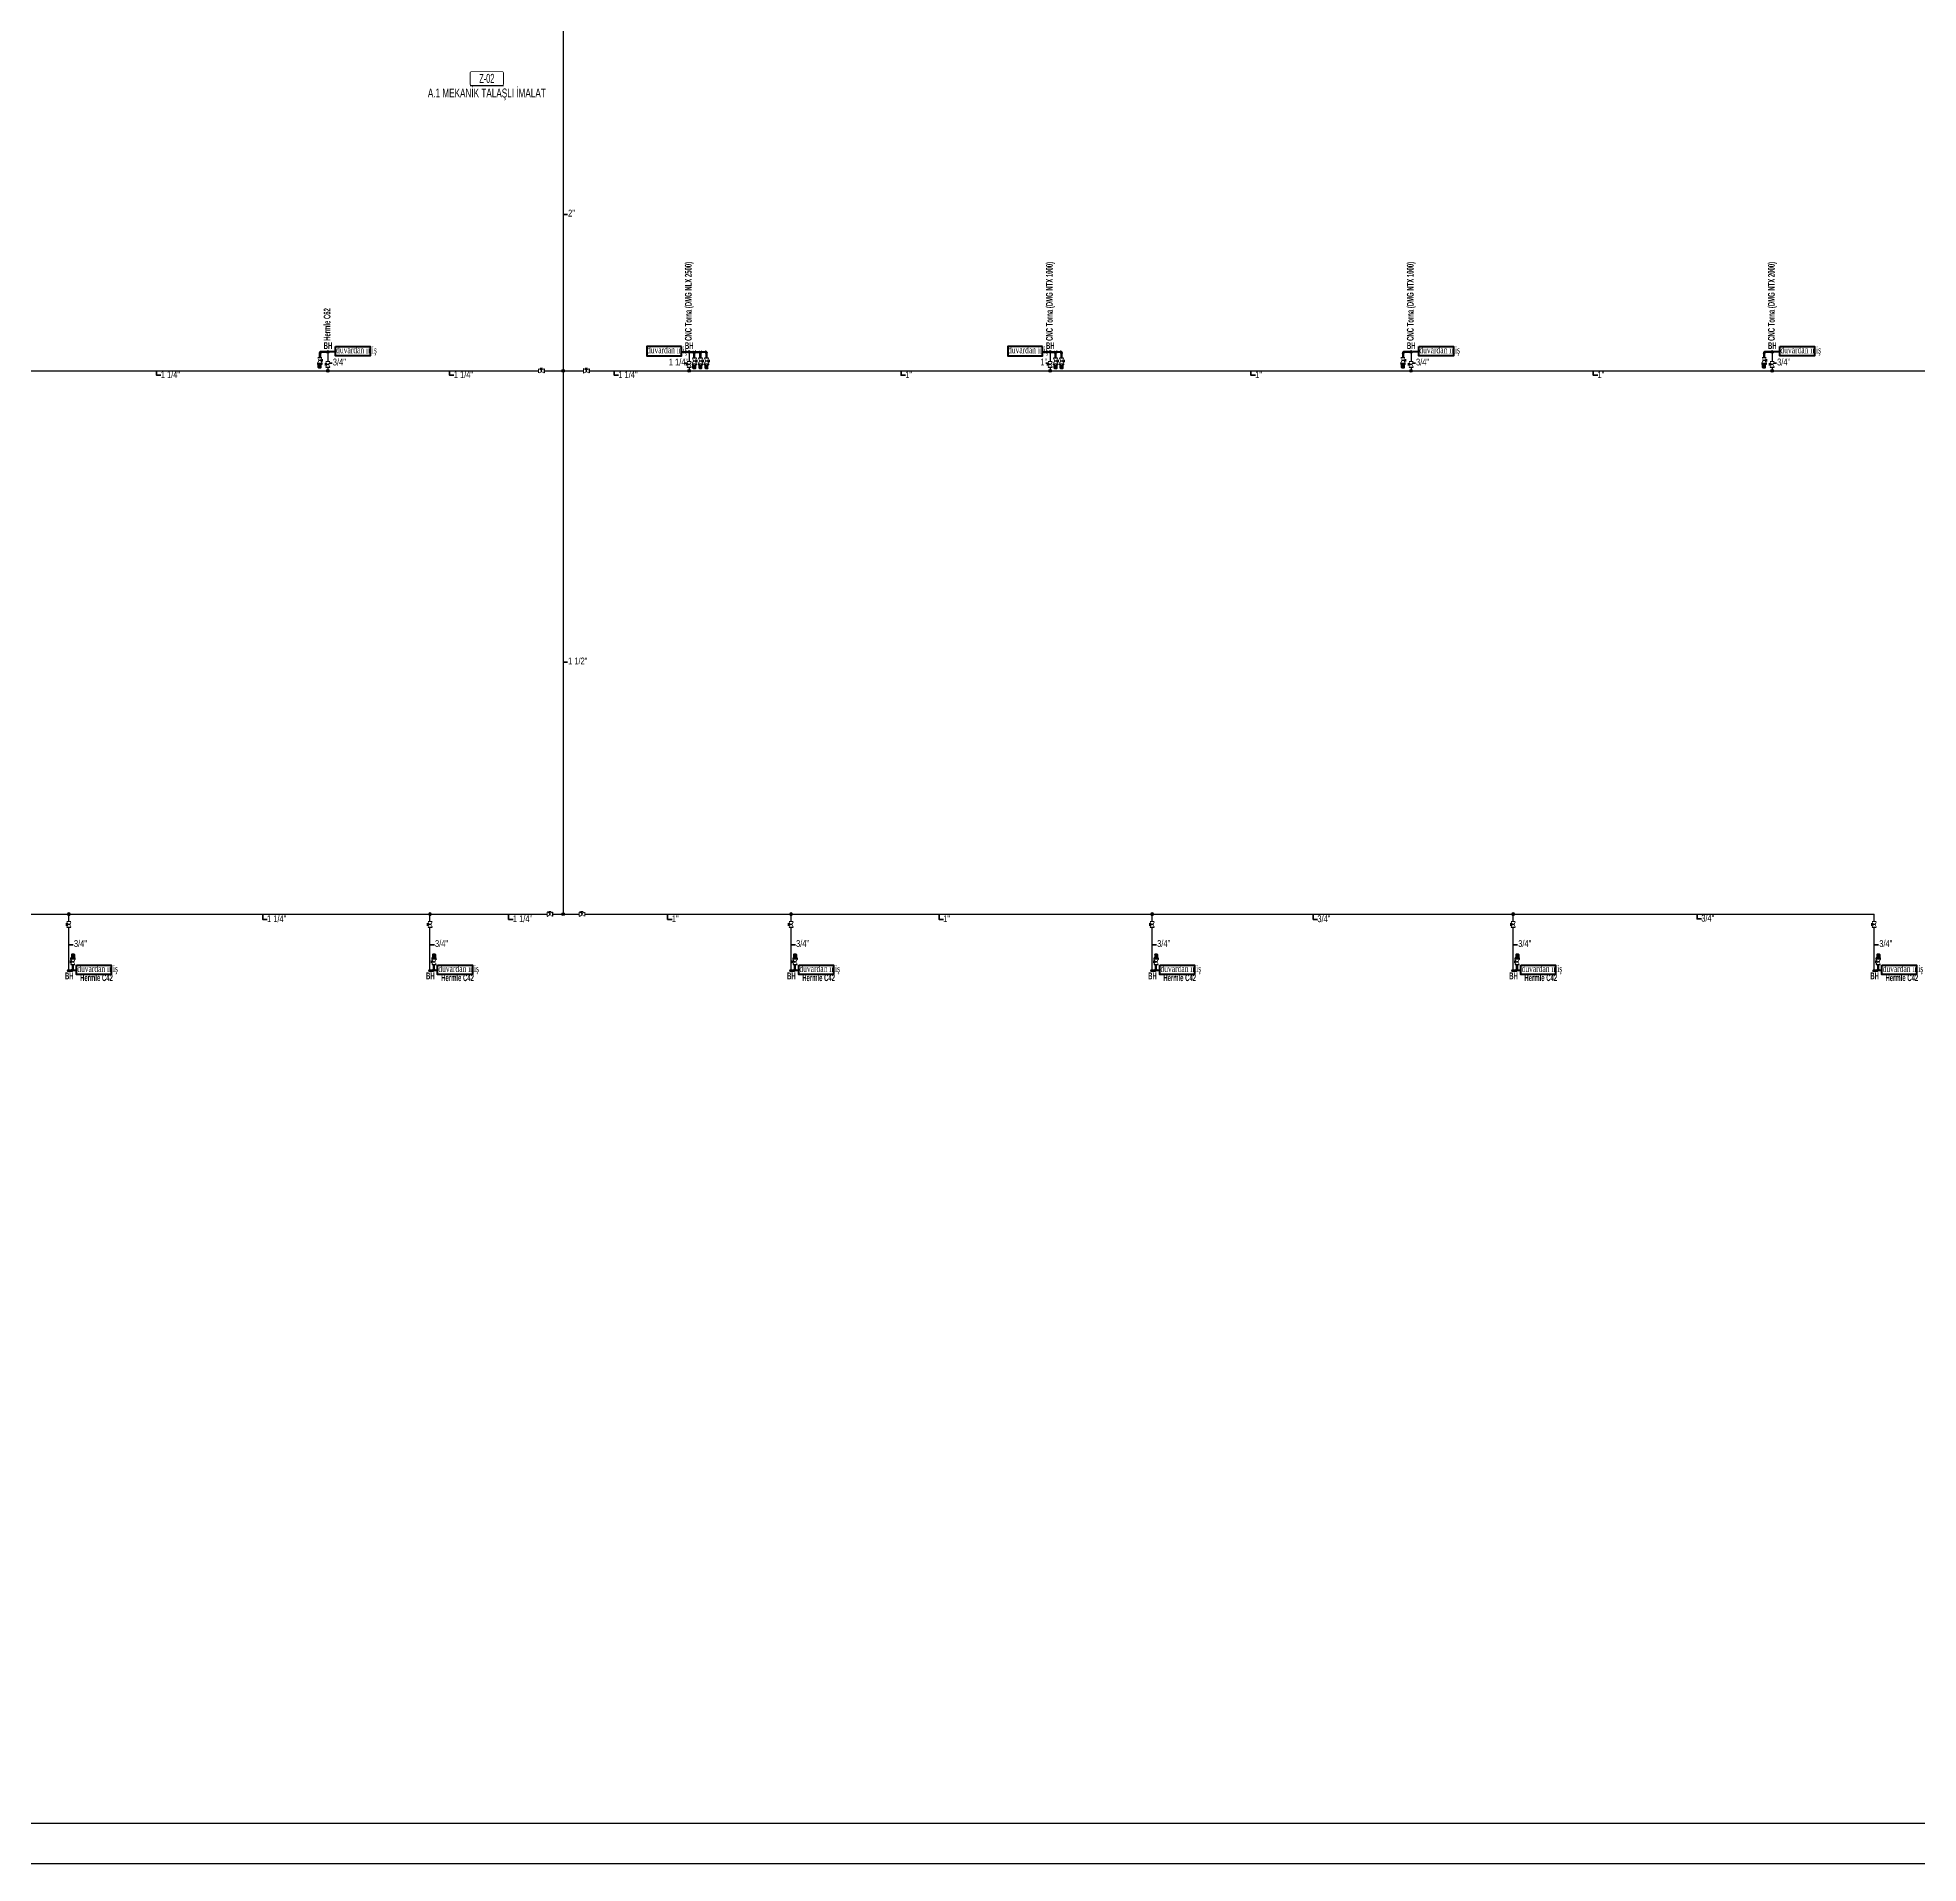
# Model space of a CAD drawing. Header units: centimetres. Extents: x 392964 to 515689, y 49661 to 58661.
# Drawn here: x 488432 to 493120, y 49661 to 54213 of the extents above; entities that cross this region are included whole.
import ezdxf
from ezdxf.enums import TextEntityAlignment as Align

# ---------------------------------------------------------------- set-up
doc = ezdxf.new("R2010")
doc.units = ezdxf.units.CM
doc.linetypes.add('MEDSISTEMBH_LINE', pattern=[1.5, 1.3, 0, -0.2])
for name, color, linetype in [('-M-MAHAL-DEBILER', 7, 'Continuous'), ('-M-MAHAL-ETIKET-NOT', 7, 'Continuous'), ('-M-MAHAL-ETIKET-NOTM', 7, 'Continuous'), ('-M-MAHAL-ETK-', 7, 'Continuous'), ('-M-MAHAL-HAVA-DEGISIM', 7, 'Continuous'), ('-M-MAHAL-NO', 7, 'Continuous'), ('-M-MAHAL-NOM', 7, 'Continuous'), ('RAKOR02', 132, 'Continuous'), ('vana-kuresel02', 2, 'Continuous')]:
    doc.layers.add(name, color=color, linetype=linetype)
for name, color, linetype, lineweight in [('0-KRCN-BAS HAVA', 101, 'BASINÇ HAVA', 35), ('0-KRCN-IST-KÜRESEL VANA', 4, 'Continuous', 25), ('0-KRCN-SHT-KÜRESEL VANA', 4, 'Continuous', 25), ('0-KRCN-Z-ANTET', 71, 'Continuous', 30), ('_MDS_0', 7, 'Continuous', 30), ('_MDS_BORU_22.00X1.00_BASINÇLI HAVA', 5, 'Continuous', 30), ('_MDS_DOWN-22.00X1.00', 5, 'Continuous', 30), ('_MDS_TEE', 7, 'Continuous', 30), ('MED.GAZ YAZI', 2, '0-A_LINE', 40)]:
    doc.layers.add(name, color=color, linetype=linetype, lineweight=lineweight)
doc.styles.add('-M-ISSO-TEXT-TTF', font='ARIALN.TTF')
doc.styles.add('-M-MHLETK-NOT', font='romans.shx', dxfattribs={"width": 0.7})
doc.styles.add('-M-MHLETK-TEXT', font='ARIALN.TTF', dxfattribs={"width": 0.7})
doc.styles.add('BAYBURT XREF$0$TIMES', font='times.ttf')
doc.styles.add('BORU', font='tahoma.ttf', dxfattribs={"width": 0.5})
doc.styles.add('ON', font='ARIALN.TTF', dxfattribs={"width": 0.8, "height": 6})
doc.styles.add('OYAK', font='arialbd.ttf')
doc.styles.get("Standard").update_dxf_attribs({"font": 'arial.ttf'})
doc.linetypes.add('0-A_LINE', pattern='A,100,-1.5,["A",BORU,S=9,R=0,X=0,Y=-4.5],-9,6', length=116.5)
doc.linetypes.add('BASINÇ HAVA', pattern='A,0.5,-0.2,["BH",Standard,S=0.1,R=0,X=-0.1,Y=-0.05],-0.2', length=0.9)

# ---------------------------------------------------------------- blocks, each defined once
blk = doc.blocks.new('M-MHLETK-YNG')
at = {"layer": '-M-MAHAL-ETK-', "color": 0}
for p, q in [((-2.08, 0), (2.08, 0)), ((-1.16, 0), (-1.16, 0))]:
    blk.add_line(p, q, dxfattribs=at)
blk.add_lwpolyline([(-1.88, 1.74, 0.1, 0.1, 0), (1.88, 1.74, 0.1, 0.1, -0.414214), (2.08, 1.54, 0.1, 0.1, 0), (2.08, 0.2, 0.1, 0.1, -0.414214), (1.88, 0, 0.1, 0.1, 0), (-1.88, 0, 0.1, 0.1, -0.414214), (-2.08, 0.2, 0.1, 0.1, 0), (-2.08, 1.54, 0.1, 0.1, -0.414214)], format="xyseb", close=True, dxfattribs=at)
at = {"layer": '-M-MAHAL-DEBILER', "color": 4, "style": '-M-MHLETK-NOT', "width": 0.5, "flags": 8}
blk.add_attdef('DEBIS', text='', height=0.4, dxfattribs=at).set_placement((-2.17, 2.15), align=Align.MIDDLE_CENTER)
at = {"layer": '-M-MAHAL-DEBILER', "color": 191, "style": '-M-MHLETK-NOT', "width": 0.5, "flags": 8}
blk.add_attdef('DEBIR', text='', height=0.4, dxfattribs=at).set_placement((-1.61, 2.15), align=Align.MIDDLE_CENTER)
at = {"layer": '-M-MAHAL-DEBILER', "color": 31, "style": '-M-MHLETK-NOT', "width": 0.5, "flags": 8}
blk.add_attdef('DEBIF', text='', height=0.4, dxfattribs=at).set_placement((1.59, 2.15), align=Align.MIDDLE_CENTER)
at = {"layer": '-M-MAHAL-DEBILER', "color": 1, "style": '-M-MHLETK-NOT', "width": 0.5, "flags": 8}
blk.add_attdef('DEBIE', text='', height=0.4, dxfattribs=at).set_placement((2.32, 2.15), align=Align.MIDDLE_CENTER)
at = {"layer": '-M-MAHAL-ETIKET-NOT', "color": 3}
for tag, height, style, width, flags, p in [('KIS', 0.04, '-M-MHLETK-NOT', 0.5, 9, (-2.59, 1.62)), ('ALAN', 0.04, '-M-MHLETK-NOT', 0.5, 9, (-2.58, 1.56)), ('RH', 0.04, '-M-MHLETK-NOT', 0.5, 9, (-2.39, 1.62)), ('YUKSEKLIK', 0.04, '-M-MHLETK-NOT', 0.5, 9, (-2.32, 1.56)), ('YAZ', 0.04, '-M-MHLETK-NOT', 0.5, 9, (-2.18, 1.62)), ('MAH-ADI', 1.11, '-M-ISSO-TEXT-TTF', 0.8, 8, (0, -0.93))]:
    blk.add_attdef(tag, text='', height=height, dxfattribs=dict(at, style=style, width=width, flags=flags)).set_placement(p, align=Align.MIDDLE_CENTER)
at = {"layer": '-M-MAHAL-ETIKET-NOT', "color": 3, "style": '-M-MHLETK-NOT', "width": 0.5, "flags": 9}
for tag, p, height in [('HL', (-2.62, 1.49), 0.0286), ('KLKTR', (-2.62, 1.42), 0.04), ('RDY-BOY1', (-2.61, 1.37), 0.0286), ('RDY-BOY2', (-2.61, 1.32), 0.0286), ('RDY-BOY3', (-2.61, 1.27), 0.0286), ('RDY-BOY4', (-2.61, 1.22), 0.0286), ('KON-BOY1', (-2.61, 1.14), 0.0286), ('KON-BOY2', (-2.61, 1.09), 0.0286), ('KON-BOY3', (-2.61, 1.04), 0.0286), ('FCU-TIP1', (-2.61, 0.96), 0.0286), ('FCU-TIP2', (-2.61, 0.91), 0.0286), ('FCU-TIP3', (-2.61, 0.86), 0.0286), ('VRV-TIP1', (-2.61, 0.76), 0.0286), ('VRV-TIP2', (-2.61, 0.71), 0.0286), ('HLA', (-2.52, 1.49), 0.0286), ('FCU-ADET1', (-2.52, 0.96), 0.0286), ('FCU-ADET2', (-2.52, 0.91), 0.0286), ('FCU-ADET3', (-2.52, 0.86), 0.0286), ('VRV-ADET1', (-2.52, 0.76), 0.0286), ('VRV-ADET2', (-2.52, 0.71), 0.0286), ('RDY-TIP1', (-2.5, 1.37), 0.0286), ('RDY-TIP2', (-2.5, 1.32), 0.0286), ('RDY-TIP3', (-2.5, 1.27), 0.0286), ('RDY-TIP4', (-2.5, 1.22), 0.0286), ('KON-TIP1', (-2.5, 1.14), 0.0286), ('KON-TIP2', (-2.5, 1.09), 0.0286), ('KON-TIP3', (-2.5, 1.04), 0.0286), ('FCU-KAP1', (-2.4, 0.96), 0.0286), ('FCU-KAP2', (-2.4, 0.91), 0.0286), ('FCU-KAP3', (-2.4, 0.86), 0.0286), ('VRV-KAP1', (-2.4, 0.76), 0.0286), ('VRV-KAP2', (-2.4, 0.71), 0.0286), ('RDY-ADET1', (-2.39, 1.37), 0.0286), ('RDY-ADET2', (-2.39, 1.32), 0.0286), ('RDY-ADET3', (-2.39, 1.27), 0.0286), ('RDY-ADET4', (-2.39, 1.22), 0.0286), ('KON-ADET1', (-2.39, 1.14), 0.0286), ('KON-ADET2', (-2.39, 1.09), 0.0286), ('KON-ADET3', (-2.39, 1.04), 0.0286), ('FCU-DUY1', (-2.27, 0.96), 0.0286), ('FCU-DUY2', (-2.27, 0.91), 0.0286), ('FCU-DUY3', (-2.27, 0.86), 0.0286), ('VRV-DUY1', (-2.27, 0.76), 0.0286), ('VRV-DUY2', (-2.27, 0.71), 0.0286), ('RDY-ISI1', (-2.27, 1.37), 0.0286), ('RDY-ISI2', (-2.27, 1.32), 0.0286), ('RDY-ISI3', (-2.27, 1.27), 0.0286), ('RDY-ISI4', (-2.27, 1.22), 0.0286), ('KON-ISI1', (-2.27, 1.14), 0.0286), ('KON-ISI2', (-2.27, 1.09), 0.0286), ('KON-ISI3', (-2.27, 1.04), 0.0286), ('SHG', (-2.23, 1.49), 0.0286), ('AHU', (-2.23, 1.44), 0.0286), ('FCU-SOG1', (-2.15, 0.96), 0.0286), ('FCU-SOG2', (-2.15, 0.91), 0.0286), ('FCU-SOG3', (-2.15, 0.86), 0.0286), ('VRV-SOG1', (-2.15, 0.76), 0.0286), ('VRV-SOG2', (-2.15, 0.71), 0.0286), ('LHG', (-2.13, 1.49), 0.0286), ('RDY-BNP1', (-2.1, 1.37), 0.0286), ('RDY-BNP2', (-2.1, 1.32), 0.0286), ('RDY-BNP3', (-2.1, 1.27), 0.0286), ('RDY-BNP4', (-2.1, 1.22), 0.0286), ('KON-BNP1', (-2.1, 1.14), 0.0286), ('KON-BNP2', (-2.1, 1.09), 0.0286), ('KON-BNP3', (-2.1, 1.04), 0.0286), ('HG', (-2.04, 1.49), 0.0286), ('FCU-ISI1', (-2.04, 0.96), 0.0286), ('FCU-ISI2', (-2.04, 0.91), 0.0286), ('FCU-ISI3', (-2.04, 0.86), 0.0286), ('VRV-ISI1', (-2.04, 0.76), 0.0286), ('VRV-ISI2', (-2.04, 0.71), 0.0286), ('HGA', (-1.96, 1.49), 0.0286), ('EF', (-1.96, 1.44), 0.0286), ('RDY-BNK1', (-1.96, 1.37), 0.0286), ('RDY-BNK2', (-1.96, 1.32), 0.0286), ('RDY-BNK3', (-1.96, 1.27), 0.0286), ('RDY-BNK4', (-1.96, 1.22), 0.0286), ('KON-BNK1', (-1.96, 1.14), 0.0286), ('KON-BNK2', (-1.96, 1.09), 0.0286), ('KON-BNK3', (-1.96, 1.04), 0.0286), ('FCU-DEBI1', (-1.95, 0.96), 0.0286), ('FCU-DEBI2', (-1.95, 0.91), 0.0286), ('FCU-DEBI3', (-1.95, 0.86), 0.0286), ('VRV-DEBI1', (-1.95, 0.76), 0.0286), ('VRV-DEBI2', (-1.95, 0.71), 0.0286), ('FCU-BNP1', (-1.83, 0.96), 0.0286), ('FCU-BNP2', (-1.83, 0.91), 0.0286), ('FCU-BNP3', (-1.83, 0.86), 0.0286), ('VRV-BNP1', (-1.83, 0.76), 0.0286), ('VRV-BNP2', (-1.83, 0.71), 0.0286), ('FCU-BNK1', (-1.61, 0.96), 0.0286), ('FCU-BNK2', (-1.61, 0.91), 0.0286), ('FCU-BNK3', (-1.61, 0.86), 0.0286), ('VRV-BNK1', (-1.61, 0.76), 0.0286), ('VRV-BNK2', (-1.61, 0.71), 0.0286)]:
    blk.add_attdef(tag, p, '', height=height, dxfattribs=at)
at = {"layer": '-M-MAHAL-ETIKET-NOTM', "color": 3, "style": '-M-ISSO-TEXT-TTF', "width": 0.8, "flags": 8}
blk.add_attdef('MAH-ADI2', text='', height=1.11, dxfattribs=at).set_placement((0, -2.55), align=Align.MIDDLE_CENTER)
at = {"layer": '-M-MAHAL-HAVA-DEGISIM', "style": '-M-MHLETK-NOT', "width": 0.5, "flags": 8}
for tag, p in [('HAVADEG', (0, 3.61)), ('HAVA', (0, 2.4))]:
    blk.add_attdef(tag, text='', height=0.6, dxfattribs=at).set_placement(p, align=Align.MIDDLE_CENTER)
at = {"layer": '-M-MAHAL-NO', "color": 7, "style": '-M-MHLETK-TEXT', "width": 0.6, "flags": 8}
blk.add_attdef('MAH-NO', text='', height=1.11, dxfattribs=at).set_placement((0, 0.89), align=Align.MIDDLE_CENTER)
at = {"layer": '-M-MAHAL-NOM', "color": 7, "style": '-M-MHLETK-TEXT', "width": 0.6, "flags": 8}
blk.add_attdef('MAH-NOM', text='', height=1.11, dxfattribs=at).set_placement((0, 0.89), align=Align.MIDDLE_CENTER)
blk = doc.blocks.new('TEE')
at = {"layer": '_MDS_TEE'}
h = blk.add_hatch(color=256, dxfattribs=at)
h.dxf.hatch_style = 1
edge = h.paths.add_edge_path()
edge.add_arc((0, 0), 50, 0, 360)
blk.add_circle((0, 0), 50, dxfattribs=at)
blk = doc.blocks.new('0-MEK-SHT-KÜRESELVANA')
at = {"layer": '0-KRCN-IST-KÜRESEL VANA'}
blk.add_hatch(color=256, dxfattribs=at).paths.add_polyline_path([(1.4, 0, 1), (-1.4, 0, 1)])
for p, q in [((-1.1, 0.9), (-4.2, 3)), ((-4.2, -3.1), (-4.2, 3)), ((-4.2, 3), (-4.2, -3.1)), ((-2.4, 4.6), (2.3, 4.6)), ((0, 4.6), (-2.4, 4.6)), ((0, 0), (0, 4.6)), ((2.3, 4.6), (0, 4.6)), ((1.1, 0.8), (4.3, 3)), ((4.3, -3.1), (4.3, 3)), ((4.3, 3), (4.3, -3.1)), ((-4.2, -3.1), (-1.1, -0.9)), ((4.3, -3.1), (1.1, -0.8))]:
    blk.add_line(p, q, dxfattribs=at)
for points in [[(-4.5, 3.7), (-5, 3.7), (-5, -3.8), (-4.5, -3.8)], [(4.6, 3.7), (5, 3.7), (5, -3.8), (4.6, -3.8)]]:
    blk.add_lwpolyline(points, close=True, dxfattribs=at)
blk.add_circle((0, 0), 1.42, dxfattribs=at)
blk.add_wipeout([(4.3, 3), (4.3, -3.1), (1.1, -0.9), (1.2, -0.8), (1.2, -0.7), (1.2, -0.7), (1.3, -0.6), (1.3, -0.5), (1.4, -0.4), (1.4, -0.3), (1.4, -0.2), (1.4, -0.1), (1.4, 0), (1.4, 0.1), (1.4, 0.2), (1.4, 0.2), (1.4, 0.3), (1.4, 0.4), (1.3, 0.5), (1.3, 0.6), (1.2, 0.7), (1.2, 0.7), (1.2, 0.8), (1.1, 0.8), (1.1, 0.9)]).dxf.layer = '0-KRCN-IST-KÜRESEL VANA'
blk.add_wipeout([(-4.2, 3), (-4.2, -3.1), (-1.1, -0.9), (-1.2, -0.8), (-1.2, -0.7), (-1.2, -0.7), (-1.3, -0.6), (-1.3, -0.5), (-1.4, -0.4), (-1.4, -0.3), (-1.4, -0.2), (-1.4, -0.1), (-1.4, 0), (-1.4, 0.1), (-1.4, 0.2), (-1.4, 0.2), (-1.4, 0.3), (-1.4, 0.4), (-1.3, 0.5), (-1.3, 0.6), (-1.2, 0.7), (-1.2, 0.7), (-1.2, 0.8), (-1.1, 0.8), (-1.1, 0.9)]).dxf.layer = '0-KRCN-IST-KÜRESEL VANA'
blk = doc.blocks.new('A$C6A0AA91C')
at = {"layer": 'RAKOR02', "ltscale": 0.2}
for p, q in [((0, -15), (0, 14)), ((1, 19), (12, 19)), ((1, 10), (12, 10)), ((13, -15), (13, 14)), ((13, -14), (13, 14)), ((16, 14), (13, 11)), ((13, -11), (13, 11)), ((26, 14), (16, 14)), ((16, -14), (16, 14)), ((26, -14), (26, 14)), ((29, 12), (26, 12)), ((37, 14), (29, 14)), ((29, -14), (29, 14)), ((37, -14), (37, 14)), ((40, 12), (37, 12)), ((43, 14), (40, 14)), ((40, -14), (40, 14)), ((43, -14), (43, 14)), ((43, 14), (46, 11)), ((46, -11), (46, 11)), ((12, -10), (1, -10)), ((12, -19), (1, -19)), ((16, -14), (13, -11)), ((26, -14), (16, -14)), ((29, -12), (26, -12)), ((37, -14), (29, -14)), ((40, -12), (37, -12)), ((43, -14), (40, -14)), ((43, -14), (46, -11))]:
    blk.add_line(p, q, dxfattribs=at)
for centre, radius, start, end in [((9, 15), 9.04, 150.1372, 209.8628), ((43, 0), 42.7, 166.3823, 193.6177), ((4, 15), 9.04, 330.1372, 29.8628), ((-29, 0), 42.7, 346.3823, 13.6177), ((9, -15), 9.04, 150.1372, 209.8628), ((4, -15), 9.04, 330.1372, 29.8628)]:
    blk.add_arc(centre, radius, start, end, dxfattribs=at)

msp = doc.modelspace()

# ---------------------------------------------------------------- hatches: boundary and pattern name
at = {"layer": '_MDS_DOWN-22.00X1.00'}
for points in [[(489155.6, 53425.7, 1), (489155.6, 53432.2, 1)], [(490056, 53425.7, 1), (490056, 53432.2, 1)], [(490956, 53425.7, 1), (490956, 53432.2, 1)], [(491855.6, 53425.7, 1), (491855.6, 53432.2, 1)], [(492755.6, 53425.7, 1), (492755.6, 53432.2, 1)], [(488510.3, 51889.9, 1), (488510.3, 51883.4, 1)], [(489410.3, 51889.9, 1), (489410.3, 51883.4, 1)], [(490310.3, 51889.9, 1), (490310.3, 51883.4, 1)], [(491210.3, 51889.9, 1), (491210.3, 51883.4, 1)], [(492110.3, 51889.9, 1), (492110.3, 51883.4, 1)], [(493010.3, 51889.9, 1), (493010.3, 51883.4, 1)]]:
    msp.add_hatch(color=256, dxfattribs=at).paths.add_polyline_path(points)

# ---------------------------------------------------------------- linework, layer by layer
at = {"layer": '0-KRCN-BAS HAVA', "color": 4, "ltscale": 150}
for points in [[(489742, 53771.9), (489753, 53771.9)], [(489155.6, 53400.7), (489166.6, 53400.7)], [(490056, 53400.7), (490045.1, 53400.7)], [(490956, 53400.7), (490945.1, 53400.7)], [(491855.6, 53400.7), (491866.6, 53400.7)], [(492755.6, 53400.7), (492766.5, 53400.7)], [(488739.6, 53370.8), (488728.7, 53370.8), (488728.7, 53381.7)], [(489470.1, 53370.8), (489459.1, 53370.8), (489459.1, 53381.7)], [(489880.3, 53370.8), (489869.4, 53370.8), (489869.4, 53381.7)], [(490595.4, 53370.8), (490584.5, 53370.8), (490584.5, 53381.7)], [(491467.6, 53370.8), (491456.7, 53370.8), (491456.7, 53381.7)], [(492320.9, 53370.8), (492309.9, 53370.8), (492309.9, 53381.7)], [(489742, 52655.5), (489753, 52655.5)], [(488510.3, 51951.2), (488521.2, 51951.2)], [(489410.3, 51951.2), (489421.2, 51951.2)], [(490310.3, 51951.2), (490321.2, 51951.2)], [(491210.3, 51951.2), (491221.2, 51951.2)], [(492110.3, 51951.2), (492121.2, 51951.2)], [(493010.3, 51951.2), (493021.2, 51951.2)]]:
    msp.add_lwpolyline(points, dxfattribs=at)
at = {"layer": '0-KRCN-BAS HAVA', "color": 4, "ltscale": 150, "elevation": 441.6}
for points in [[(489004.6, 52014.3), (488993.6, 52014.3), (488993.6, 52025.3)], [(489617.3, 52014.3), (489606.4, 52014.3), (489606.4, 52025.3)], [(490013.7, 52014.3), (490002.7, 52014.3), (490002.7, 52025.3)], [(490690.1, 52014.3), (490679.2, 52014.3), (490679.2, 52025.3)], [(491622.6, 52014.3), (491611.7, 52014.3), (491611.7, 52025.3)], [(492579.5, 52015.7), (492568.6, 52015.7), (492568.6, 52026.7)]]:
    msp.add_lwpolyline(points, dxfattribs=at)
at = {"layer": '0-KRCN-Z-ANTET'}
for points in [[(392964.1, 49661.3), (515688.8, 49661.3), (515688.8, 58661.3), (392964.1, 58661.3)], [(470564.1, 49761.3), (502064.1, 49761.3), (502064.1, 58561.3), (470564.1, 58561.3)]]:
    msp.add_lwpolyline(points, close=True, dxfattribs=at)
at = {"layer": '_MDS_BORU_22.00X1.00_BASINÇLI HAVA', "linetype": 'MEDSISTEMBH_LINE', "ltscale": 80}
for p, q in [((489742, 54957.9), (489742, 52027.4)), ((489138.5, 53430.8), (489139.6, 53430.8)), ((489153, 53430.3), (489139.6, 53430.3)), ((489155.6, 53429), (489155.6, 53381.7)), ((490056, 53429), (490056, 53381.7)), ((490058.5, 53430.3), (490065.8, 53430.3)), ((490086.5, 53425.5), (490086.5, 53426.6)), ((490096.2, 53427.6), (490088.2, 53427.6)), ((490097.8, 53425.5), (490097.8, 53426.6)), ((490101.5, 53426.6), (490097.8, 53426.6)), ((490101.5, 53425.5), (490097.8, 53425.5)), ((490101, 53427.3), (490101, 53426.6)), ((490101.5, 53425.5), (490101.5, 53426.6)), ((490956, 53429), (490956, 53381.7)), ((490958.5, 53430.3), (490966.2, 53430.3)), ((490986, 53427.3), (490986, 53426.6)), ((490986.5, 53425.5), (490986.5, 53426.6)), ((491838.5, 53430.8), (491839.6, 53430.8)), ((491853, 53430.3), (491839.6, 53430.3)), ((491855.6, 53429), (491855.6, 53381.7)), ((492738.4, 53430.8), (492739.5, 53430.8)), ((492752.9, 53430.3), (492739.5, 53430.3)), ((492755.6, 53429), (492755.6, 53381.7)), ((484910.3, 52027.4), (493010.3, 52027.4)), ((488510.3, 51886.7), (488510.3, 52027.4)), ((489410.3, 51886.7), (489410.3, 52027.4)), ((490310.3, 51886.7), (490310.3, 52027.4)), ((491210.3, 51886.7), (491210.3, 52027.4)), ((492110.3, 51886.7), (492110.3, 52027.4)), ((493010.3, 51886.7), (493010.3, 52027.4)), ((488512.9, 51888.1), (488516.3, 51888.1)), ((488512.9, 51885.4), (488516.3, 51885.4)), ((488517.4, 51888.6), (488516.3, 51888.6)), ((488516.3, 51888.6), (488516.3, 51884.9)), ((488517.4, 51884.9), (488516.3, 51884.9)), ((488517.4, 51888.6), (488517.4, 51884.9)), ((489412.9, 51888.1), (489416.3, 51888.1)), ((489412.9, 51885.4), (489416.3, 51885.4)), ((489417.4, 51888.6), (489416.3, 51888.6)), ((489416.3, 51888.6), (489416.3, 51884.9)), ((489417.4, 51884.9), (489416.3, 51884.9)), ((489417.4, 51888.6), (489417.4, 51884.9)), ((490312.9, 51888.1), (490316.3, 51888.1)), ((490312.9, 51885.4), (490316.3, 51885.4)), ((490317.4, 51888.6), (490316.3, 51888.6)), ((490316.3, 51888.6), (490316.3, 51884.9)), ((490317.4, 51884.9), (490316.3, 51884.9)), ((490317.4, 51888.6), (490317.4, 51884.9)), ((491212.9, 51888.1), (491216.3, 51888.1)), ((491212.9, 51885.4), (491216.3, 51885.4)), ((491217.4, 51888.6), (491216.3, 51888.6)), ((491216.3, 51888.6), (491216.3, 51884.9)), ((491217.4, 51884.9), (491216.3, 51884.9)), ((491217.4, 51888.6), (491217.4, 51884.9)), ((492112.9, 51888.1), (492116.3, 51888.1)), ((492112.9, 51885.4), (492116.3, 51885.4)), ((492117.4, 51888.6), (492116.3, 51888.6)), ((492116.3, 51888.6), (492116.3, 51884.9)), ((492117.4, 51884.9), (492116.3, 51884.9)), ((492117.4, 51888.6), (492117.4, 51884.9)), ((493012.9, 51888.1), (493016.3, 51888.1)), ((493012.9, 51885.4), (493016.3, 51885.4)), ((493017.4, 51888.6), (493016.3, 51888.6)), ((493016.3, 51888.6), (493016.3, 51884.9)), ((493017.4, 51884.9), (493016.3, 51884.9)), ((493017.4, 51888.6), (493017.4, 51884.9))]:
    msp.add_line(p, q, dxfattribs=at)
at = {"layer": '_MDS_BORU_22.00X1.00_BASINÇLI HAVA', "ltscale": 3}
msp.add_line((485135.1, 53381.7), (493572.2, 53381.7), dxfattribs=at)
at = {"layer": '_MDS_BORU_22.00X1.00_BASINÇLI HAVA', "linetype": 'MEDSISTEMBH_LINE', "ltscale": 80}
for centre, radius, start, end in [((490087, 53426.6), 1, 90, 180), ((490097.3, 53426.6), 1, 0, 90), ((490098, 53427.3), 3, 0, 90)]:
    msp.add_arc(centre, radius, start, end, dxfattribs=at)
at = {"layer": '_MDS_DOWN-22.00X1.00'}
for centre in [(489155.6, 53429), (490056, 53429), (490956, 53429), (491855.6, 53429), (492755.6, 53429), (488510.3, 51886.7), (489410.3, 51886.7), (490310.3, 51886.7), (491210.3, 51886.7), (492110.3, 51886.7), (493010.3, 51886.7)]:
    msp.add_circle(centre, 3.25, dxfattribs=at)
at = {"layer": 'MED.GAZ YAZI', "color": 2, "ltscale": 50}
for p, q in [((489174.7, 53429), (489158.9, 53429)), ((490036.9, 53429), (490052.8, 53429)), ((490936.9, 53429), (490952.8, 53429)), ((491874.7, 53429), (491858.9, 53429)), ((492774.7, 53429), (492758.8, 53429)), ((488529.4, 51886.7), (488513.5, 51886.7)), ((489429.4, 51886.7), (489413.5, 51886.7)), ((490329.4, 51886.7), (490313.5, 51886.7)), ((491229.4, 51886.7), (491213.5, 51886.7)), ((492129.4, 51886.7), (492113.5, 51886.7)), ((493029.4, 51886.7), (493013.5, 51886.7))]:
    msp.add_line(p, q, dxfattribs=at)
for points in [[(489174.7, 53442.7), (489261.3, 53442.7), (489261.3, 53419.3), (489174.7, 53419.3)], [(490036.9, 53442.7), (489950.4, 53442.7), (489950.4, 53419.3), (490036.9, 53419.3)], [(490936.9, 53442.7), (490850.4, 53442.7), (490850.4, 53419.3), (490936.9, 53419.3)], [(491874.7, 53442.7), (491961.3, 53442.7), (491961.3, 53419.3), (491874.7, 53419.3)], [(492774.7, 53442.7), (492861.2, 53442.7), (492861.2, 53419.3), (492774.7, 53419.3)], [(488529.4, 51900.4), (488615.9, 51900.4), (488615.9, 51877), (488529.4, 51877)], [(489429.4, 51900.4), (489515.9, 51900.4), (489515.9, 51877), (489429.4, 51877)], [(490329.4, 51900.4), (490415.9, 51900.4), (490415.9, 51877), (490329.4, 51877)], [(491229.4, 51900.4), (491315.9, 51900.4), (491315.9, 51877), (491229.4, 51877)], [(492129.4, 51900.4), (492215.9, 51900.4), (492215.9, 51877), (492129.4, 51877)], [(493029.4, 51900.4), (493115.9, 51900.4), (493115.9, 51877), (493029.4, 51877)]]:
    msp.add_lwpolyline(points, close=True, dxfattribs=at)

# ---------------------------------------------------------------- block references
at = {"layer": '-M-MAHAL-ETK-', "xscale": 20, "yscale": 20, "zscale": 20}
msp.add_blockref('M-MHLETK-YNG', (489551.9, 54093.1), dxfattribs=at).add_auto_attribs({'MAH-NO': 'Z-02', 'MAH-ADI': 'A.1 MEKANİK TALAŞLI İMALAT'})
at = {"layer": '_MDS_TEE', "yscale": 0.065, "zscale": 0.065}
for p, xscale, rotation in [((489155.6, 53381.7, 0), 0.065, 90), ((489742, 53381.7, 0), 0.065, 180), ((490056, 53381.7, 0), 0.065, 90), ((490956, 53381.7, 0), 0.065, 90), ((491855.6, 53381.7, 0), 0.065, 90), ((492755.6, 53381.7, 0), 0.065, 90), ((488510.3, 52027.4, 0), -0.065, 89.99999999999993), ((489410.3, 52027.4, 0), -0.065, 89.99999999999993), ((489742, 52027.4, 0), 0.065, 180), ((490310.3, 52027.4, 0), -0.065, 89.99999999999993), ((491210.3, 52027.4, 0), -0.065, 89.99999999999993), ((492110.3, 52027.4, 0), -0.065, 89.99999999999993)]:
    msp.add_blockref('TEE', p, dxfattribs=dict(at, xscale=xscale, rotation=rotation))
at = {"layer": 'vana-kuresel02', "ltscale": 0.5, "xscale": 0.2603184883086871, "yscale": 0.2603184883086871, "zscale": 0.2603184883086871, "rotation": 90}
for p in [(488520.3, 51915.4), (489420.3, 51915.4), (490320.3, 51915.4), (491220.3, 51915.4), (492120.3, 51915.4), (493020.3, 51915.4)]:
    msp.add_blockref('A$C6A0AA91C', p, dxfattribs=at)

# ---------------------------------------------------------------- texts
at = {"layer": '0-KRCN-BAS HAVA', "color": 4, "ltscale": 150, "style": 'ON', "width": 0.8}
for s, p in [('2"', (489754.5, 53766.6)), ('3/4"', (489168.1, 53395.4)), ('1 1/4"', (490005.7, 53395.4)), ('1"', (490931.7, 53395.4)), ('3/4"', (491868.1, 53395.4)), ('3/4"', (492768.1, 53395.4)), ('1 1/4"', (488739.2, 53364)), ('1 1/4"', (489469.6, 53364)), ('1 1/4"', (489879.8, 53364)), ('1"', (490595, 53364)), ('1"', (491467.2, 53364)), ('1"', (492320.4, 53364)), ('1 1/2"', (489754.5, 52650.2)), ('1 1/4"', (489004.1, 52007.6, 441.6)), ('1 1/4"', (489616.9, 52007.6, 441.6)), ('1"', (490013.2, 52007.6, 441.6)), ('1"', (490689.6, 52007.6, 441.6)), ('3/4"', (491622.2, 52007.6, 441.6)), ('3/4"', (492579.1, 52009, 441.6)), ('3/4"', (488522.8, 51945.8)), ('3/4"', (489422.8, 51945.8)), ('3/4"', (490322.8, 51945.8)), ('3/4"', (491222.8, 51945.8)), ('3/4"', (492122.8, 51945.8)), ('3/4"', (493022.8, 51945.8))]:
    msp.add_text(s, height=17, dxfattribs=at).set_placement(p)
at = {"layer": '_MDS_0', "color": 61, "style": 'OYAK', "width": 0.5}
for s, p in [('CNC Torna (DMG NLX 2500)', (490067.8, 53456.6)), ('CNC Torna (DMG NTX 1000)', (490967.8, 53456.6)), ('CNC Torna (DMG NTX 1000)', (491867.4, 53456.6)), ('CNC Torna (DMG NTX 2000)', (492767.4, 53456.6)), ('Hermle C62', (489167.4, 53456.6))]:
    msp.add_text(s, height=17, rotation=90, dxfattribs=at).set_placement(p, align=Align.BOTTOM_LEFT)
at = {"layer": '_MDS_0', "style": 'OYAK', "width": 0.5}
for p in [(489156, 53431.1), (490056.4, 53431.1), (490956.4, 53431.1), (491856, 53431.1), (492756, 53431.1), (488511.1, 51860), (489411.1, 51860), (490311.1, 51860), (491211.1, 51860), (492111.1, 51860), (493011.1, 51860)]:
    msp.add_text('BH', height=17, dxfattribs=at).set_placement(p, align=Align.BOTTOM_CENTER)
at = {"layer": '_MDS_0', "color": 61, "style": 'OYAK', "width": 0.5}
for p in [(488538.2, 51855.5), (489438.2, 51855.5), (490338.2, 51855.5), (491238.2, 51855.5), (492138.2, 51855.5), (493038.2, 51855.5)]:
    msp.add_text('Hermle C42', height=17, dxfattribs=at).set_placement(p, align=Align.BOTTOM_LEFT)
at = {"layer": 'MED.GAZ YAZI', "color": 2, "ltscale": 50, "style": 'BAYBURT XREF$0$TIMES', "width": 0.6}
for p in [(489176.5, 53425.6), (489951.2, 53425.6), (490851.2, 53425.6), (491876.5, 53425.6), (492776.5, 53425.6), (488531.2, 51883.3), (489431.2, 51883.3), (490331.2, 51883.3), (491231.2, 51883.3), (492131.2, 51883.3), (493031.2, 51883.3)]:
    msp.add_text('duvardan iniş', height=17, dxfattribs=at).set_placement(p)

# ---------------------------------------------------------------- next in the draw order: block references
at = {"layer": '0-KRCN-SHT-KÜRESEL VANA', "xscale": 1.333333333333333, "yscale": 1.333333333333333, "zscale": 1.333333333333333, "rotation": 90}
for p in [(489155.6, 53398), (490056, 53398), (490956, 53398), (491855.6, 53398), (492755.6, 53398), (488510.3, 52002), (489410.3, 52002), (490310.3, 52002), (491210.3, 52002), (492110.3, 52002), (493010.3, 52002), (488520.3, 51908.7), (489420.3, 51908.7), (490320.3, 51908.7), (491220.3, 51908.7), (492120.3, 51908.7), (493020.3, 51908.7)]:
    msp.add_blockref('0-MEK-SHT-KÜRESELVANA', p, dxfattribs=at)
at = {"layer": '0-KRCN-SHT-KÜRESEL VANA', "xscale": 1.333333333333333, "yscale": 1.333333333333333, "zscale": 1.333333333333333}
for p in [(489688, 53381.7), (489800, 53381.7), (489709, 52027.4), (489789, 52027.4)]:
    msp.add_blockref('0-MEK-SHT-KÜRESELVANA', p, dxfattribs=at)

# ---------------------------------------------------------------- next in the draw order: linework, layer by layer
at = {"layer": '_MDS_BORU_22.00X1.00_BASINÇLI HAVA', "linetype": 'MEDSISTEMBH_LINE', "ltscale": 80}
for p, q in [((489138.5, 53427.1), (489138.5, 53430.8)), ((489138.5, 53427.1), (489139.6, 53427.1)), ((489139.6, 53427.1), (489139.6, 53430.8)), ((489153, 53427.6), (489139.6, 53427.6)), ((490058.5, 53427.6), (490065.8, 53427.6)), ((490082.8, 53425.5), (490082.8, 53426.6)), ((490086.5, 53426.6), (490082.8, 53426.6)), ((490086.5, 53425.5), (490082.8, 53425.5)), ((490958.5, 53427.6), (490966.2, 53427.6)), ((490967.8, 53425.5), (490967.8, 53426.6)), ((490971.5, 53426.6), (490967.8, 53426.6)), ((490971.5, 53425.5), (490967.8, 53425.5)), ((490971.5, 53425.5), (490971.5, 53426.6)), ((490981.2, 53427.6), (490973.2, 53427.6)), ((490982.8, 53425.5), (490982.8, 53426.6)), ((490986.5, 53426.6), (490982.8, 53426.6)), ((490986.5, 53425.5), (490982.8, 53425.5)), ((491838.5, 53427.1), (491838.5, 53430.8)), ((491838.5, 53427.1), (491839.6, 53427.1)), ((491839.6, 53427.1), (491839.6, 53430.8)), ((491853, 53427.6), (491839.6, 53427.6)), ((492738.4, 53427.1), (492738.4, 53430.8)), ((492738.4, 53427.1), (492739.5, 53427.1)), ((492739.5, 53427.1), (492739.5, 53430.8)), ((492752.9, 53427.6), (492739.5, 53427.6)), ((488518.9, 51890.7), (488518.9, 51902)), ((488521.6, 51890.7), (488521.6, 51902)), ((489418.9, 51890.7), (489418.9, 51902)), ((489421.6, 51890.7), (489421.6, 51902)), ((490318.9, 51890.7), (490318.9, 51902)), ((490321.6, 51890.7), (490321.6, 51902)), ((491218.9, 51890.7), (491218.9, 51902)), ((491221.6, 51890.7), (491221.6, 51902)), ((492118.9, 51890.7), (492118.9, 51902)), ((492121.6, 51890.7), (492121.6, 51902)), ((493018.9, 51890.7), (493018.9, 51902)), ((493021.6, 51890.7), (493021.6, 51902)), ((488518.4, 51889.6), (488518.4, 51890.7)), ((488522.1, 51890.7), (488518.4, 51890.7)), ((488522.1, 51889.6), (488518.4, 51889.6)), ((488522.1, 51889.6), (488522.1, 51890.7)), ((489418.4, 51889.6), (489418.4, 51890.7)), ((489422.1, 51890.7), (489418.4, 51890.7)), ((489422.1, 51889.6), (489418.4, 51889.6)), ((489422.1, 51889.6), (489422.1, 51890.7)), ((490318.4, 51889.6), (490318.4, 51890.7)), ((490322.1, 51890.7), (490318.4, 51890.7)), ((490322.1, 51889.6), (490318.4, 51889.6)), ((490322.1, 51889.6), (490322.1, 51890.7)), ((491218.4, 51889.6), (491218.4, 51890.7)), ((491222.1, 51890.7), (491218.4, 51890.7)), ((491222.1, 51889.6), (491218.4, 51889.6)), ((491222.1, 51889.6), (491222.1, 51890.7)), ((492118.4, 51889.6), (492118.4, 51890.7)), ((492122.1, 51890.7), (492118.4, 51890.7)), ((492122.1, 51889.6), (492118.4, 51889.6)), ((492122.1, 51889.6), (492122.1, 51890.7)), ((493018.4, 51889.6), (493018.4, 51890.7)), ((493022.1, 51890.7), (493018.4, 51890.7)), ((493022.1, 51889.6), (493018.4, 51889.6)), ((493022.1, 51889.6), (493022.1, 51890.7))]:
    msp.add_line(p, q, dxfattribs=at)
for centre, radius, start, end in [((490082.3, 53426.6), 1, 0, 90), ((490967.3, 53426.6), 1, 0, 90), ((490972, 53426.6), 1, 90, 180), ((490982.3, 53426.6), 1, 0, 90), ((490983, 53427.3), 3, 0, 90), ((488517.4, 51889.6), 1.5, 270, 0), ((488517.4, 51889.6), 4.2, 270, 0), ((489417.4, 51889.6), 1.5, 270, 0), ((489417.4, 51889.6), 4.2, 270, 0), ((490317.4, 51889.6), 1.5, 270, 0), ((490317.4, 51889.6), 4.2, 270, 0), ((491217.4, 51889.6), 1.5, 270, 0), ((491217.4, 51889.6), 4.2, 270, 0), ((492117.4, 51889.6), 1.5, 270, 0), ((492117.4, 51889.6), 4.2, 270, 0), ((493017.4, 51889.6), 1.5, 270, 0), ((493017.4, 51889.6), 4.2, 270, 0)]:
    msp.add_arc(centre, radius, start, end, dxfattribs=at)

# ---------------------------------------------------------------- next in the draw order: block references
at = {"layer": 'vana-kuresel02', "ltscale": 0.5, "xscale": 0.2603184883086871, "yscale": 0.2603184883086871, "zscale": 0.2603184883086871, "rotation": 270}
for p in [(489135.6, 53401.2), (490084.6, 53399.8), (490969.6, 53399.8), (491835.6, 53401.2), (492735.5, 53401.2)]:
    msp.add_blockref('A$C6A0AA91C', p, dxfattribs=at)

# ---------------------------------------------------------------- next in the draw order: block references
at = {"layer": '0-KRCN-SHT-KÜRESEL VANA', "xscale": 1.333333333333333, "yscale": 1.333333333333333, "zscale": 1.333333333333333, "rotation": 270}
for p in [(489135.6, 53408), (490084.7, 53406.5), (490969.7, 53406.5), (491835.6, 53408), (492735.6, 53408)]:
    msp.add_blockref('0-MEK-SHT-KÜRESELVANA', p, dxfattribs=at)

# ---------------------------------------------------------------- next in the draw order: linework, layer by layer
at = {"layer": '_MDS_BORU_22.00X1.00_BASINÇLI HAVA', "linetype": 'MEDSISTEMBH_LINE', "ltscale": 80}
for p, q in [((489133.8, 53426.1), (489133.8, 53425)), ((489133.8, 53426.1), (489137.5, 53426.1)), ((489133.8, 53425), (489137.5, 53425)), ((489134.3, 53425), (489134.3, 53414.6)), ((489137, 53425), (489137, 53414.6)), ((489137.5, 53426.1), (489137.5, 53425)), ((490067.4, 53425.5), (490067.4, 53426.6)), ((490071.1, 53426.6), (490067.4, 53426.6)), ((490071.1, 53425.5), (490067.4, 53425.5)), ((490071.1, 53425.5), (490071.1, 53426.6)), ((490083.3, 53413.2), (490083.3, 53425.5)), ((490086, 53413.2), (490086, 53425.5)), ((490968.3, 53413.2), (490968.3, 53425.5)), ((490971, 53413.2), (490971, 53425.5)), ((491833.8, 53426.1), (491833.8, 53425)), ((491833.8, 53426.1), (491837.5, 53426.1)), ((491833.8, 53425), (491837.5, 53425)), ((491834.3, 53425), (491834.3, 53414.6)), ((491837, 53425), (491837, 53414.6)), ((491837.5, 53426.1), (491837.5, 53425)), ((492733.7, 53426.1), (492733.7, 53425)), ((492733.7, 53426.1), (492737.4, 53426.1)), ((492733.7, 53425), (492737.4, 53425)), ((492734.2, 53425), (492734.2, 53414.6)), ((492736.9, 53425), (492736.9, 53414.6)), ((492737.4, 53426.1), (492737.4, 53425))]:
    msp.add_line(p, q, dxfattribs=at)
for centre, radius, start, end in [((489138.5, 53426.1), 4.2, 90, 180), ((489138.5, 53426.1), 1.5, 90, 180), ((490066.9, 53426.6), 1, 0, 90), ((491838.5, 53426.1), 4.2, 90, 180), ((491838.5, 53426.1), 1.5, 90, 180), ((492738.4, 53426.1), 4.2, 90, 180), ((492738.4, 53426.1), 1.5, 90, 180)]:
    msp.add_arc(centre, radius, start, end, dxfattribs=at)

# ---------------------------------------------------------------- next in the draw order: block references
at = {"layer": 'vana-kuresel02', "ltscale": 0.5, "xscale": 0.2603184883086871, "yscale": 0.2603184883086871, "zscale": 0.2603184883086871, "rotation": 270}
for p in [(490099.6, 53399.8), (490984.6, 53399.8)]:
    msp.add_blockref('A$C6A0AA91C', p, dxfattribs=at)

# ---------------------------------------------------------------- next in the draw order: block references
at = {"layer": '0-KRCN-SHT-KÜRESEL VANA', "xscale": 1.333333333333333, "yscale": 1.333333333333333, "zscale": 1.333333333333333, "rotation": 270}
for p in [(490099.7, 53406.5), (490984.7, 53406.5)]:
    msp.add_blockref('0-MEK-SHT-KÜRESELVANA', p, dxfattribs=at)

# ---------------------------------------------------------------- next in the draw order: linework, layer by layer
at = {"layer": '_MDS_BORU_22.00X1.00_BASINÇLI HAVA', "linetype": 'MEDSISTEMBH_LINE', "ltscale": 80}
for p, q in [((490081.2, 53430.8), (490082.3, 53430.8)), ((490081.2, 53427.1), (490081.2, 53430.8)), ((490081.2, 53427.1), (490082.3, 53427.1)), ((490082.3, 53427.1), (490082.3, 53430.8)), ((490082.3, 53430.3), (490087, 53430.3)), ((490088.2, 53430.8), (490087, 53430.8)), ((490087, 53427.1), (490087, 53430.8)), ((490088.2, 53427.1), (490087, 53427.1)), ((490088.2, 53427.1), (490088.2, 53430.8)), ((490088.2, 53430.3), (490096.2, 53430.3)), ((490097.3, 53430.8), (490096.2, 53430.8)), ((490096.2, 53427.1), (490096.2, 53430.8)), ((490097.3, 53427.1), (490096.2, 53427.1)), ((490097.3, 53427.1), (490097.3, 53430.8)), ((490097.3, 53430.3), (490098, 53430.3)), ((490098.3, 53413.2), (490098.3, 53425.5)), ((490101, 53413.2), (490101, 53425.5)), ((490966.2, 53430.8), (490967.3, 53430.8)), ((490966.2, 53427.1), (490966.2, 53430.8)), ((490966.2, 53427.1), (490967.3, 53427.1)), ((490967.3, 53427.1), (490967.3, 53430.8)), ((490967.3, 53430.3), (490972, 53430.3)), ((490973.2, 53430.8), (490972, 53430.8)), ((490972, 53427.1), (490972, 53430.8)), ((490973.2, 53427.1), (490972, 53427.1)), ((490973.2, 53427.1), (490973.2, 53430.8)), ((490973.2, 53430.3), (490981.2, 53430.3)), ((490982.3, 53430.8), (490981.2, 53430.8)), ((490981.2, 53427.1), (490981.2, 53430.8)), ((490982.3, 53427.1), (490981.2, 53427.1)), ((490982.3, 53427.1), (490982.3, 53430.8)), ((490982.3, 53430.3), (490983, 53430.3)), ((490983.3, 53413.2), (490983.3, 53425.5)), ((490986, 53413.2), (490986, 53425.5))]:
    msp.add_line(p, q, dxfattribs=at)
msp.add_arc((490071.6, 53426.6), 1, 90, 180, dxfattribs=at)

# ---------------------------------------------------------------- next in the draw order: block references
at = {"layer": 'vana-kuresel02', "ltscale": 0.5, "xscale": 0.2603184883086871, "yscale": 0.2603184883086871, "zscale": 0.2603184883086871, "rotation": 270}
msp.add_blockref('A$C6A0AA91C', (490069.2, 53399.8), dxfattribs=at)

# ---------------------------------------------------------------- next in the draw order: block references
at = {"layer": '0-KRCN-SHT-KÜRESEL VANA', "xscale": 1.333333333333333, "yscale": 1.333333333333333, "zscale": 1.333333333333333, "rotation": 270}
msp.add_blockref('0-MEK-SHT-KÜRESELVANA', (490069.3, 53406.5), dxfattribs=at)

# ---------------------------------------------------------------- next in the draw order: linework, layer by layer
at = {"layer": '_MDS_BORU_22.00X1.00_BASINÇLI HAVA', "linetype": 'MEDSISTEMBH_LINE', "ltscale": 80}
for p, q in [((490065.8, 53430.8), (490066.9, 53430.8)), ((490065.8, 53427.1), (490065.8, 53430.8)), ((490065.8, 53427.1), (490066.9, 53427.1)), ((490066.9, 53427.1), (490066.9, 53430.8)), ((490066.9, 53430.3), (490071.6, 53430.3)), ((490067.9, 53413.2), (490067.9, 53425.5)), ((490070.6, 53413.2), (490070.6, 53425.5)), ((490072.7, 53430.8), (490071.6, 53430.8)), ((490071.6, 53427.1), (490071.6, 53430.8)), ((490072.7, 53427.1), (490071.6, 53427.1)), ((490072.7, 53427.1), (490072.7, 53430.8)), ((490072.7, 53430.3), (490081.2, 53430.3)), ((490072.7, 53427.6), (490081.2, 53427.6))]:
    msp.add_line(p, q, dxfattribs=at)

doc.saveas('drawing.dxf')
